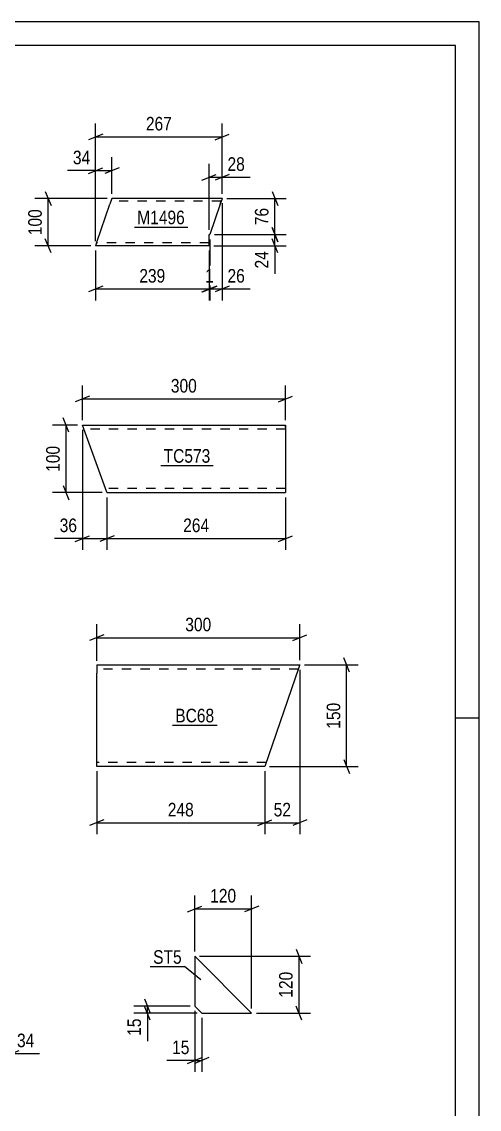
# Model space of a CAD drawing. Header units: millimetres. Extents: x 0 to 841, y 0 to 594.
# Drawn here: x 744.5 to 841, y 364.5 to 594 of the extents above; entities that cross this region are included whole.
import ezdxf

# ---------------------------------------------------------------- set-up
doc = ezdxf.new("R2010")
doc.units = ezdxf.units.MM
doc.linetypes.add('DXK_LINE_DOT2', pattern=[3.9198, 1.9599, -1.9599])
doc.styles.add('Arial Narrow', font='ARIALN.TTF', dxfattribs={"height": 0.2})

# ---------------------------------------------------------------- blocks, each defined once
blk = doc.blocks.new('Unknown-761545321-1129 - 18537')
at = {"color": 5, "linetype": 'Continuous'}
for p, q in [((841, 594), (0, 594)), ((841, 0), (841, 594)), ((836, 589), (5, 589)), ((836, 5), (836, 589)), ((841, 447), (836, 447))]:
    blk.add_line(p, q, dxfattribs=at)
blk = doc.blocks.new('Part-761545321-1458 - 1443')
at = {"color": 2, "linetype": 'Continuous'}
for p, q in [((762.4, 494.73), (757.25, 508.88)), ((757.25, 508.88), (800.11, 508.88)), ((800.11, 508.88), (800.11, 508.75)), ((800.11, 508.75), (800.11, 494.6)), ((762.4, 494.73), (762.45, 494.6)), ((762.45, 494.6), (800.11, 494.6))]:
    blk.add_line(p, q, dxfattribs=at)
at = {"color": 7, "linetype": 'DXK_LINE_DOT2'}
for p, q in [((800.11, 508.03), (757.56, 508.03)), ((800.11, 508.38), (800.11, 508.88)), ((800.11, 495.46), (762.14, 495.46))]:
    blk.add_line(p, q, dxfattribs=at)
blk = doc.blocks.new('Part-761545321-5041 - 5037')
at = {"color": 2, "linetype": 'Continuous'}
for p, q in [((760.28, 458.23), (760.28, 456.51)), ((760.28, 458.23), (803.14, 458.23)), ((802.96, 457.73), (795.76, 436.8)), ((803.09, 458.1), (802.96, 457.73)), ((803.14, 458.23), (803.09, 458.1)), ((760.28, 438.51), (760.28, 456.51)), ((760.28, 436.93), (760.28, 438.51)), ((760.28, 436.8), (760.28, 436.93)), ((795.76, 436.8), (760.28, 436.8))]:
    blk.add_line(p, q, dxfattribs=at)
at = {"color": 7, "linetype": 'DXK_LINE_DOT2'}
for p, q in [((760.28, 458.23), (760.28, 458.1)), ((760.28, 458.1), (760.28, 457.73)), ((802.84, 457.37), (760.28, 457.37)), ((760.28, 437.3), (760.28, 438.51)), ((796.05, 437.66), (760.28, 437.66))]:
    blk.add_line(p, q, dxfattribs=at)
blk = doc.blocks.new('Part-761545321-2659 - 2643')
at = {"color": 2, "linetype": 'Continuous'}
for p, q in [((780.97, 396.74), (780.97, 386.24)), ((780.97, 396.74), (792.97, 384.74)), ((780.97, 386.24), (782.47, 384.74)), ((782.47, 384.74), (792.97, 384.74))]:
    blk.add_line(p, q, dxfattribs=at)
blk = doc.blocks.new('Part-761545321-1572 - 1558')
at = {"color": 2, "linetype": 'Continuous'}
for p, q in [((763.49, 556.7), (763.07, 555.5)), ((786.75, 556.7), (763.49, 556.7)), ((786.72, 556.61), (786.34, 555.5)), ((786.75, 556.7), (786.72, 556.61)), ((760.3, 547.44), (763.07, 555.5)), ((786.34, 555.5), (784.12, 549.06)), ((783.98, 546.7), (783.98, 549.06)), ((783.98, 549.06), (784.12, 549.06)), ((760.04, 546.7), (760.08, 546.79)), ((783.98, 546.7), (760.04, 546.7)), ((760.08, 546.79), (760.3, 547.44))]:
    blk.add_line(p, q, dxfattribs=at)
at = {"color": 7, "linetype": 'DXK_LINE_DOT2'}
for p, q in [((786.55, 556.1), (763.28, 556.1)), ((786.34, 555.5), (786.63, 556.35)), ((760.3, 547.44), (760.17, 547.05)), ((760.25, 547.3), (760.27, 547.34)), ((783.98, 547.3), (760.25, 547.3))]:
    blk.add_line(p, q, dxfattribs=at)
blk = doc.blocks.new('StraightDimension-761545321-5175 - 5113')
at = {"color": 7, "linetype": 'Continuous'}
for p, q in [((742.34, 395.85), (742.34, 373.8)), ((737.42, 381.57), (737.42, 373.8)), ((735.92, 375.6), (738.92, 376.8)), ((743.84, 376.8), (740.84, 375.6)), ((737.42, 376.2), (742.34, 376.2))]:
    blk.add_line(p, q, dxfattribs=at)
at = {"color": 0}
blk.add_wipeout([(747.72, 376.95), (747.72, 381.15), (742.86, 381.15), (742.86, 376.95)], dxfattribs=at)
at = {"color": 7, "linetype": 'Continuous'}
blk.add_line((742.34, 376.2), (748.24, 376.2), dxfattribs=at)
blk.add_line((742.34, 376.2), (748.24, 376.2), dxfattribs=at)
at = {"color": 3, "style": 'Arial Narrow'}
blk.add_text('34', height=2.863, dxfattribs=at).set_placement((743.46, 377.55))
blk = doc.blocks.new('StraightDimension-761545321-1460 - 1443')
at = {"color": 7, "linetype": 'Continuous'}
for p, q in [((754.42, 507.38), (753.22, 510.38)), ((756.25, 508.88), (750.97, 508.88)), ((753.82, 494.6), (753.82, 508.88)), ((753.22, 496.1), (754.42, 493.1)), ((761.45, 494.6), (750.97, 494.6))]:
    blk.add_line(p, q, dxfattribs=at)
at = {"color": 0}
blk.add_wipeout([(753.07, 505.08), (748.87, 505.08), (748.87, 498.4), (753.07, 498.4)], dxfattribs=at)
at = {"color": 3, "style": 'Arial Narrow'}
blk.add_text('100', height=2.863, rotation=90.0002, dxfattribs=at).set_placement((752.47, 499))
blk = doc.blocks.new('StraightDimension-761545321-1486 - 1443')
at = {"color": 7, "linetype": 'Continuous'}
for p, q in [((757.25, 507.88), (757.25, 482.52)), ((762.45, 493.6), (762.45, 482.52)), ((755.75, 484.32), (758.75, 485.52)), ((757.25, 484.92), (762.45, 484.92)), ((763.95, 485.52), (760.95, 484.32))]:
    blk.add_line(p, q, dxfattribs=at)
at = {"color": 0}
blk.add_wipeout([(756.72, 485.67), (756.72, 489.87), (751.87, 489.87), (751.87, 485.67)], dxfattribs=at)
at = {"color": 7, "linetype": 'Continuous'}
blk.add_line((757.25, 484.92), (751.34, 484.92), dxfattribs=at)
blk.add_line((757.25, 484.92), (751.34, 484.92), dxfattribs=at)
at = {"color": 3, "style": 'Arial Narrow'}
blk.add_text('36', height=2.863, dxfattribs=at).set_placement((752.47, 486.27))
blk = doc.blocks.new('StraightDimension-761545321-1513 - 1443')
at = {"color": 7, "linetype": 'Continuous'}
for p, q in [((762.45, 493.6), (762.45, 482.52)), ((800.11, 493.6), (800.11, 482.52)), ((763.95, 485.52), (760.95, 484.32)), ((762.45, 484.92), (800.11, 484.92)), ((798.61, 484.32), (801.61, 485.52))]:
    blk.add_line(p, q, dxfattribs=at)
at = {"color": 0}
blk.add_wipeout([(784.62, 485.67), (784.62, 489.87), (777.93, 489.87), (777.93, 485.67)], dxfattribs=at)
at = {"color": 3, "style": 'Arial Narrow'}
blk.add_text('264', height=2.863, dxfattribs=at).set_placement((778.53, 486.27))
blk = doc.blocks.new('StraightDimension-761545321-1538 - 1443')
at = {"color": 7, "linetype": 'Continuous'}
for p, q in [((757.25, 509.88), (757.25, 517.23)), ((800.11, 509.88), (800.11, 517.23)), ((758.75, 514.98), (755.75, 513.78)), ((757.25, 514.38), (800.11, 514.38)), ((798.61, 513.78), (801.61, 514.98))]:
    blk.add_line(p, q, dxfattribs=at)
at = {"color": 0}
blk.add_wipeout([(782.02, 515.13), (782.02, 519.33), (775.33, 519.33), (775.33, 515.13)], dxfattribs=at)
at = {"color": 3, "style": 'Arial Narrow'}
blk.add_text('300', height=2.863, dxfattribs=at).set_placement((775.93, 515.73))
blk = doc.blocks.new('StraightDimension-761545321-5093 - 5037')
at = {"color": 7, "linetype": 'Continuous'}
for p, q in [((803.14, 457.23), (803.14, 422.51)), ((795.76, 435.8), (795.76, 422.51)), ((794.26, 424.31), (797.26, 425.51)), ((795.76, 424.91), (803.14, 424.91)), ((804.64, 425.51), (801.64, 424.31))]:
    blk.add_line(p, q, dxfattribs=at)
at = {"color": 0}
blk.add_wipeout([(801.88, 425.66), (801.88, 429.86), (797.02, 429.86), (797.02, 425.66)], dxfattribs=at)
at = {"color": 3, "style": 'Arial Narrow'}
blk.add_text('52', height=2.863, dxfattribs=at).set_placement((797.62, 426.26))
blk = doc.blocks.new('StraightDimension-761545321-5076 - 5037')
at = {"color": 7, "linetype": 'Continuous'}
for p, q in [((760.28, 435.8), (760.28, 422.51)), ((795.76, 435.8), (795.76, 422.51)), ((761.78, 425.51), (758.78, 424.31)), ((760.28, 424.91), (795.76, 424.91)), ((794.26, 424.31), (797.26, 425.51))]:
    blk.add_line(p, q, dxfattribs=at)
at = {"color": 0}
blk.add_wipeout([(781.36, 425.66), (781.36, 429.86), (774.68, 429.86), (774.68, 425.66)], dxfattribs=at)
at = {"color": 3, "style": 'Arial Narrow'}
blk.add_text('248', height=2.863, dxfattribs=at).set_placement((775.28, 426.26))
blk = doc.blocks.new('StraightDimension-761545321-5044 - 5037')
at = {"color": 7, "linetype": 'Continuous'}
for p, q in [((760.28, 459.1), (760.28, 466.84)), ((803.14, 459.23), (803.14, 466.84)), ((761.78, 464.59), (758.78, 463.39)), ((760.28, 463.99), (803.14, 463.99)), ((801.64, 463.39), (804.64, 464.59))]:
    blk.add_line(p, q, dxfattribs=at)
at = {"color": 0}
blk.add_wipeout([(785.05, 464.74), (785.05, 468.94), (778.37, 468.94), (778.37, 464.74)], dxfattribs=at)
at = {"color": 3, "style": 'Arial Narrow'}
blk.add_text('300', height=2.863, dxfattribs=at).set_placement((778.97, 465.34))
blk = doc.blocks.new('StraightDimension-761545321-5058 - 5037')
at = {"color": 7, "linetype": 'Continuous'}
for p, q in [((813.62, 456.73), (812.42, 459.73)), ((804.14, 458.23), (815.42, 458.23)), ((813.02, 436.8), (813.02, 458.23)), ((796.76, 436.8), (815.42, 436.8)), ((812.42, 438.3), (813.62, 435.3))]:
    blk.add_line(p, q, dxfattribs=at)
at = {"color": 0}
blk.add_wipeout([(812.27, 450.86), (808.07, 450.86), (808.07, 444.17), (812.27, 444.17)], dxfattribs=at)
at = {"color": 3, "style": 'Arial Narrow'}
blk.add_text('150', height=2.863, rotation=90.0002, dxfattribs=at).set_placement((811.67, 444.77))
blk = doc.blocks.new('StraightDimension-761545321-2673 - 2643')
at = {"color": 7, "linetype": 'Continuous'}
for p, q in [((780.97, 385.24), (780.97, 372.34)), ((782.47, 383.74), (782.47, 372.34)), ((779.47, 374.14), (782.47, 375.34)), ((783.97, 375.34), (780.97, 374.14)), ((780.97, 374.74), (782.47, 374.74))]:
    blk.add_line(p, q, dxfattribs=at)
at = {"color": 0}
blk.add_wipeout([(780.45, 375.49), (780.45, 379.69), (775.59, 379.69), (775.59, 375.49)], dxfattribs=at)
at = {"color": 7, "linetype": 'Continuous'}
blk.add_line((780.97, 374.74), (775.06, 374.74), dxfattribs=at)
blk.add_line((780.97, 374.74), (775.06, 374.74), dxfattribs=at)
at = {"color": 3, "style": 'Arial Narrow'}
blk.add_text('15', height=2.863, dxfattribs=at).set_placement((776.19, 376.09))
blk = doc.blocks.new('StraightDimension-761545321-2666 - 2643')
at = {"color": 7, "linetype": 'Continuous'}
for p, q in [((802.37, 398.24), (803.57, 395.24)), ((781.97, 396.74), (805.37, 396.74)), ((802.97, 384.74), (802.97, 396.74)), ((803.57, 383.24), (802.37, 386.24)), ((793.97, 384.74), (805.37, 384.74))]:
    blk.add_line(p, q, dxfattribs=at)
at = {"color": 0}
blk.add_wipeout([(802.22, 394.08), (798.02, 394.08), (798.02, 387.39), (802.22, 387.39)], dxfattribs=at)
at = {"color": 3, "style": 'Arial Narrow'}
blk.add_text('120', height=2.863, rotation=90.0002, dxfattribs=at).set_placement((801.62, 387.99))
blk = doc.blocks.new('StraightDimension-761545321-2685 - 2643')
at = {"color": 7, "linetype": 'Continuous'}
for p, q in [((780.97, 397.74), (780.97, 409.59)), ((792.97, 385.74), (792.97, 409.59)), ((779.47, 406.14), (782.47, 407.34)), ((780.97, 406.74), (792.97, 406.74)), ((794.47, 407.34), (791.47, 406.14))]:
    blk.add_line(p, q, dxfattribs=at)
at = {"color": 0}
blk.add_wipeout([(790.31, 407.49), (790.31, 411.69), (783.63, 411.69), (783.63, 407.49)], dxfattribs=at)
at = {"color": 3, "style": 'Arial Narrow'}
blk.add_text('120', height=2.863, dxfattribs=at).set_placement((784.23, 408.09))
blk = doc.blocks.new('StraightDimension-761545321-2694 - 2643')
at = {"color": 7, "linetype": 'Continuous'}
for p, q in [((779.97, 386.24), (768.12, 386.24)), ((770.37, 387.74), (771.57, 384.74)), ((771.57, 383.24), (770.37, 386.24)), ((770.97, 384.74), (770.97, 386.24)), ((781.47, 384.74), (768.12, 384.74))]:
    blk.add_line(p, q, dxfattribs=at)
at = {"color": 0}
blk.add_wipeout([(770.22, 384.21), (766.02, 384.21), (766.02, 379.35), (770.22, 379.35)], dxfattribs=at)
at = {"color": 7, "linetype": 'Continuous'}
blk.add_line((770.97, 384.74), (770.97, 378.83), dxfattribs=at)
blk.add_line((770.97, 384.74), (770.97, 378.83), dxfattribs=at)
at = {"color": 3, "style": 'Arial Narrow'}
blk.add_text('15', height=2.863, rotation=90.0002, dxfattribs=at).set_placement((769.62, 379.95))
blk = doc.blocks.new('StraightDimension-761545321-1634 - 1558')
at = {"color": 7, "linetype": 'Continuous'}
for p, q in [((760.04, 547.7), (760.04, 565.42)), ((763.49, 557.7), (763.49, 565.42)), ((758.54, 561.97), (761.54, 563.17)), ((760.04, 562.57), (763.49, 562.57)), ((764.99, 563.17), (761.99, 561.97))]:
    blk.add_line(p, q, dxfattribs=at)
at = {"color": 0}
blk.add_wipeout([(759.52, 563.32), (759.52, 567.52), (754.66, 567.52), (754.66, 563.32)], dxfattribs=at)
at = {"color": 7, "linetype": 'Continuous'}
blk.add_line((760.04, 562.57), (754.14, 562.57), dxfattribs=at)
blk.add_line((760.04, 562.57), (754.14, 562.57), dxfattribs=at)
at = {"color": 3, "style": 'Arial Narrow'}
blk.add_text('34', height=2.863, dxfattribs=at).set_placement((755.26, 563.92))
blk = doc.blocks.new('StraightDimension-761545321-1652 - 1558')
at = {"color": 7, "linetype": 'Continuous'}
for p, q in [((786.75, 555.7), (786.75, 535.19)), ((784.12, 548.06), (784.12, 535.19)), ((782.62, 536.99), (785.62, 538.19)), ((784.12, 537.59), (786.75, 537.59)), ((788.25, 538.19), (785.25, 536.99))]:
    blk.add_line(p, q, dxfattribs=at)
at = {"color": 0}
blk.add_wipeout([(792.13, 538.34), (792.13, 542.54), (787.28, 542.54), (787.28, 538.34)], dxfattribs=at)
at = {"color": 7, "linetype": 'Continuous'}
blk.add_line((786.75, 537.59), (792.66, 537.59), dxfattribs=at)
blk.add_line((786.75, 537.59), (792.66, 537.59), dxfattribs=at)
at = {"color": 3, "style": 'Arial Narrow'}
blk.add_text('26', height=2.863, dxfattribs=at).set_placement((787.88, 538.94))
blk = doc.blocks.new('StraightDimension-761545321-1662 - 1558')
at = {"color": 7, "linetype": 'Continuous'}
for p, q in [((784.12, 548.06), (784.12, 535.19)), ((783.98, 545.7), (783.98, 535.19)), ((782.48, 536.99), (785.48, 538.19)), ((785.62, 538.19), (782.62, 536.99)), ((783.98, 537.59), (784.12, 537.59))]:
    blk.add_line(p, q, dxfattribs=at)
at = {"color": 0}
blk.add_wipeout([(785.56, 538.34), (785.56, 542.54), (782.54, 542.54), (782.54, 538.34)], dxfattribs=at)
at = {"color": 3, "style": 'Arial Narrow'}
blk.add_text('1', height=2.86, dxfattribs=at).set_placement((783.14, 538.94))
blk = doc.blocks.new('StraightDimension-761545321-1590 - 1558')
at = {"color": 7, "linetype": 'Continuous'}
for p, q in [((797.28, 558.2), (798.48, 555.2)), ((787.75, 556.7), (800.28, 556.7)), ((797.88, 549.06), (797.88, 556.7)), ((785.12, 549.06), (800.28, 549.06)), ((798.48, 547.56), (797.28, 550.56))]:
    blk.add_line(p, q, dxfattribs=at)
at = {"color": 0}
blk.add_wipeout([(797.13, 555.31), (792.93, 555.31), (792.93, 550.45), (797.13, 550.45)], dxfattribs=at)
at = {"color": 3, "style": 'Arial Narrow'}
blk.add_text('76', height=2.863, rotation=90.0002, dxfattribs=at).set_placement((796.53, 551.05))
blk = doc.blocks.new('StraightDimension-761545321-1574 - 1558')
at = {"color": 7, "linetype": 'Continuous'}
for p, q in [((749.44, 558.2), (750.64, 555.2)), ((762.49, 556.7), (747.19, 556.7)), ((750.04, 546.7), (750.04, 556.7)), ((759.04, 546.7), (747.19, 546.7)), ((750.64, 545.2), (749.44, 548.2))]:
    blk.add_line(p, q, dxfattribs=at)
at = {"color": 0}
blk.add_wipeout([(749.29, 555.04), (745.09, 555.04), (745.09, 548.35), (749.29, 548.35)], dxfattribs=at)
at = {"color": 3, "style": 'Arial Narrow'}
blk.add_text('100', height=2.863, rotation=90.0002, dxfattribs=at).set_placement((748.69, 548.95))
blk = doc.blocks.new('StraightDimension-761545321-1613 - 1558')
at = {"color": 7, "linetype": 'Continuous'}
for p, q in [((785.12, 549.06), (800.28, 549.06)), ((797.28, 550.56), (798.48, 547.56)), ((797.88, 546.7), (797.88, 549.06)), ((784.98, 546.7), (800.28, 546.7)), ((798.48, 545.2), (797.28, 548.2))]:
    blk.add_line(p, q, dxfattribs=at)
at = {"color": 0}
blk.add_wipeout([(797.13, 546.17), (792.93, 546.17), (792.93, 541.32), (797.13, 541.32)], dxfattribs=at)
at = {"color": 7, "linetype": 'Continuous'}
blk.add_line((797.88, 546.7), (797.88, 540.79), dxfattribs=at)
blk.add_line((797.88, 546.7), (797.88, 540.79), dxfattribs=at)
at = {"color": 3, "style": 'Arial Narrow'}
blk.add_text('24', height=2.863, rotation=90.0002, dxfattribs=at).set_placement((796.53, 541.92))
blk = doc.blocks.new('StraightDimension-761545321-1672 - 1558')
at = {"color": 7, "linetype": 'Continuous'}
for p, q in [((760.04, 545.7), (760.04, 535.19)), ((783.98, 545.7), (783.98, 535.19)), ((761.54, 538.19), (758.54, 536.99)), ((760.04, 537.59), (783.98, 537.59)), ((782.48, 536.99), (785.48, 538.19))]:
    blk.add_line(p, q, dxfattribs=at)
at = {"color": 0}
blk.add_wipeout([(775.35, 538.34), (775.35, 542.54), (768.67, 542.54), (768.67, 538.34)], dxfattribs=at)
at = {"color": 3, "style": 'Arial Narrow'}
blk.add_text('239', height=2.863, dxfattribs=at).set_placement((769.27, 538.94))
blk = doc.blocks.new('StraightDimension-761545321-1683 - 1558')
at = {"color": 7, "linetype": 'Continuous'}
for p, q in [((760.04, 547.7), (760.04, 572.55)), ((786.75, 557.7), (786.75, 572.55)), ((761.54, 570.3), (758.54, 569.1)), ((760.04, 569.7), (786.75, 569.7)), ((785.25, 569.1), (788.25, 570.3))]:
    blk.add_line(p, q, dxfattribs=at)
at = {"color": 0}
blk.add_wipeout([(776.74, 570.45), (776.74, 574.65), (770.06, 574.65), (770.06, 570.45)], dxfattribs=at)
at = {"color": 3, "style": 'Arial Narrow'}
blk.add_text('267', height=2.863, dxfattribs=at).set_placement((770.66, 571.05))
blk = doc.blocks.new('StraightDimension-761545321-1694 - 1558')
at = {"color": 7, "linetype": 'Continuous'}
for p, q in [((783.98, 550.06), (783.98, 564.03)), ((786.75, 557.7), (786.75, 564.03)), ((782.48, 560.58), (785.48, 561.78)), ((783.98, 561.18), (786.75, 561.18)), ((788.25, 561.78), (785.25, 560.58))]:
    blk.add_line(p, q, dxfattribs=at)
at = {"color": 0}
blk.add_wipeout([(792.13, 561.93), (792.13, 566.13), (787.28, 566.13), (787.28, 561.93)], dxfattribs=at)
at = {"color": 7, "linetype": 'Continuous'}
blk.add_line((786.75, 561.18), (792.66, 561.18), dxfattribs=at)
blk.add_line((786.75, 561.18), (792.66, 561.18), dxfattribs=at)
at = {"color": 3, "style": 'Arial Narrow'}
blk.add_text('28', height=2.863, dxfattribs=at).set_placement((787.88, 562.53))
blk = doc.blocks.new('Mark-761545321-1456 - 1443')
at = {"color": 0}
blk.add_wipeout([(784.27, 500.92), (784.27, 503.92), (774.4, 503.92), (774.4, 500.92)], dxfattribs=at)
blk.add_wipeout([(784.27, 500.92), (784.27, 503.92), (774.4, 503.92), (774.4, 500.92)], dxfattribs=at)
at = {"color": 30, "linetype": 'Continuous'}
blk.add_line((773.8, 500.32), (784.87, 500.32), dxfattribs=at)
at = {"color": 3, "style": 'Arial Narrow'}
blk.add_text('TC573', height=2.863, dxfattribs=at).set_placement((774.4, 500.92))
blk = doc.blocks.new('Mark-761545321-5039 - 5037')
at = {"color": 0}
blk.add_wipeout([(785.08, 446.12), (785.08, 449.12), (776.86, 449.12), (776.86, 446.12)], dxfattribs=at)
blk.add_wipeout([(785.08, 446.12), (785.08, 449.12), (776.86, 449.12), (776.86, 446.12)], dxfattribs=at)
at = {"color": 30, "linetype": 'Continuous'}
blk.add_line((776.26, 445.52), (785.68, 445.52), dxfattribs=at)
at = {"color": 3, "style": 'Arial Narrow'}
blk.add_text('BC68', height=2.863, dxfattribs=at).set_placement((776.86, 446.12))
blk = doc.blocks.new('Mark-761545321-2655 - 2643')
at = {"color": 0}
blk.add_wipeout([(778.22, 395.16), (778.22, 398.16), (772.19, 398.16), (772.19, 395.16)], dxfattribs=at)
blk.add_wipeout([(778.22, 395.16), (778.22, 398.16), (772.19, 398.16), (772.19, 395.16)], dxfattribs=at)
at = {"color": 30, "linetype": 'Continuous'}
for p in [(771.59, 394.56), (782.27, 391.76)]:
    blk.add_line(p, (778.82, 394.56), dxfattribs=at)
at = {"color": 3, "style": 'Arial Narrow'}
blk.add_text('ST5', height=2.863, dxfattribs=at).set_placement((772.19, 395.16))
blk = doc.blocks.new('Mark-761545321-1570 - 1558')
at = {"color": 0}
blk.add_wipeout([(778.88, 551.26), (778.88, 554.26), (768.83, 554.26), (768.83, 551.26)], dxfattribs=at)
blk.add_wipeout([(778.88, 551.26), (778.88, 554.26), (768.83, 554.26), (768.83, 551.26)], dxfattribs=at)
at = {"color": 30, "linetype": 'Continuous'}
blk.add_line((768.23, 550.66), (779.48, 550.66), dxfattribs=at)
at = {"color": 3, "style": 'Arial Narrow'}
blk.add_text('M1496', height=2.863, dxfattribs=at).set_placement((768.83, 551.26))

msp = doc.modelspace()

# ---------------------------------------------------------------- block references
for name in ['Unknown-761545321-1129 - 18537', 'Part-761545321-1572 - 1558', 'Part-761545321-1458 - 1443', 'Part-761545321-5041 - 5037', 'Part-761545321-2659 - 2643']:
    msp.add_blockref(name, (0, 0))

# ---------------------------------------------------------------- next in the draw order: block references
for name in ['StraightDimension-761545321-1634 - 1558', 'StraightDimension-761545321-1652 - 1558', 'StraightDimension-761545321-1460 - 1443', 'Mark-761545321-1456 - 1443', 'StraightDimension-761545321-5044 - 5037', 'StraightDimension-761545321-5093 - 5037', 'Mark-761545321-5039 - 5037', 'StraightDimension-761545321-5175 - 5113', 'StraightDimension-761545321-2673 - 2643']:
    msp.add_blockref(name, (0, 0))

# ---------------------------------------------------------------- next in the draw order: block references
for name in ['StraightDimension-761545321-1574 - 1558', 'StraightDimension-761545321-1662 - 1558', 'StraightDimension-761545321-1538 - 1443', 'StraightDimension-761545321-1486 - 1443', 'StraightDimension-761545321-5076 - 5037', 'StraightDimension-761545321-2666 - 2643']:
    msp.add_blockref(name, (0, 0))

# ---------------------------------------------------------------- next in the draw order: block references
for name in ['StraightDimension-761545321-1590 - 1558', 'StraightDimension-761545321-1513 - 1443', 'StraightDimension-761545321-5058 - 5037', 'StraightDimension-761545321-2685 - 2643']:
    msp.add_blockref(name, (0, 0))

# ---------------------------------------------------------------- next in the draw order: block references
for name in ['StraightDimension-761545321-1613 - 1558', 'Mark-761545321-2655 - 2643', 'StraightDimension-761545321-2694 - 2643']:
    msp.add_blockref(name, (0, 0))

# ---------------------------------------------------------------- next in the draw order: block references
for name in ['StraightDimension-761545321-1683 - 1558', 'StraightDimension-761545321-1672 - 1558']:
    msp.add_blockref(name, (0, 0))

# ---------------------------------------------------------------- next in the draw order: block references
for name in ['StraightDimension-761545321-1694 - 1558', 'Mark-761545321-1570 - 1558']:
    msp.add_blockref(name, (0, 0))

doc.saveas('drawing.dxf')
